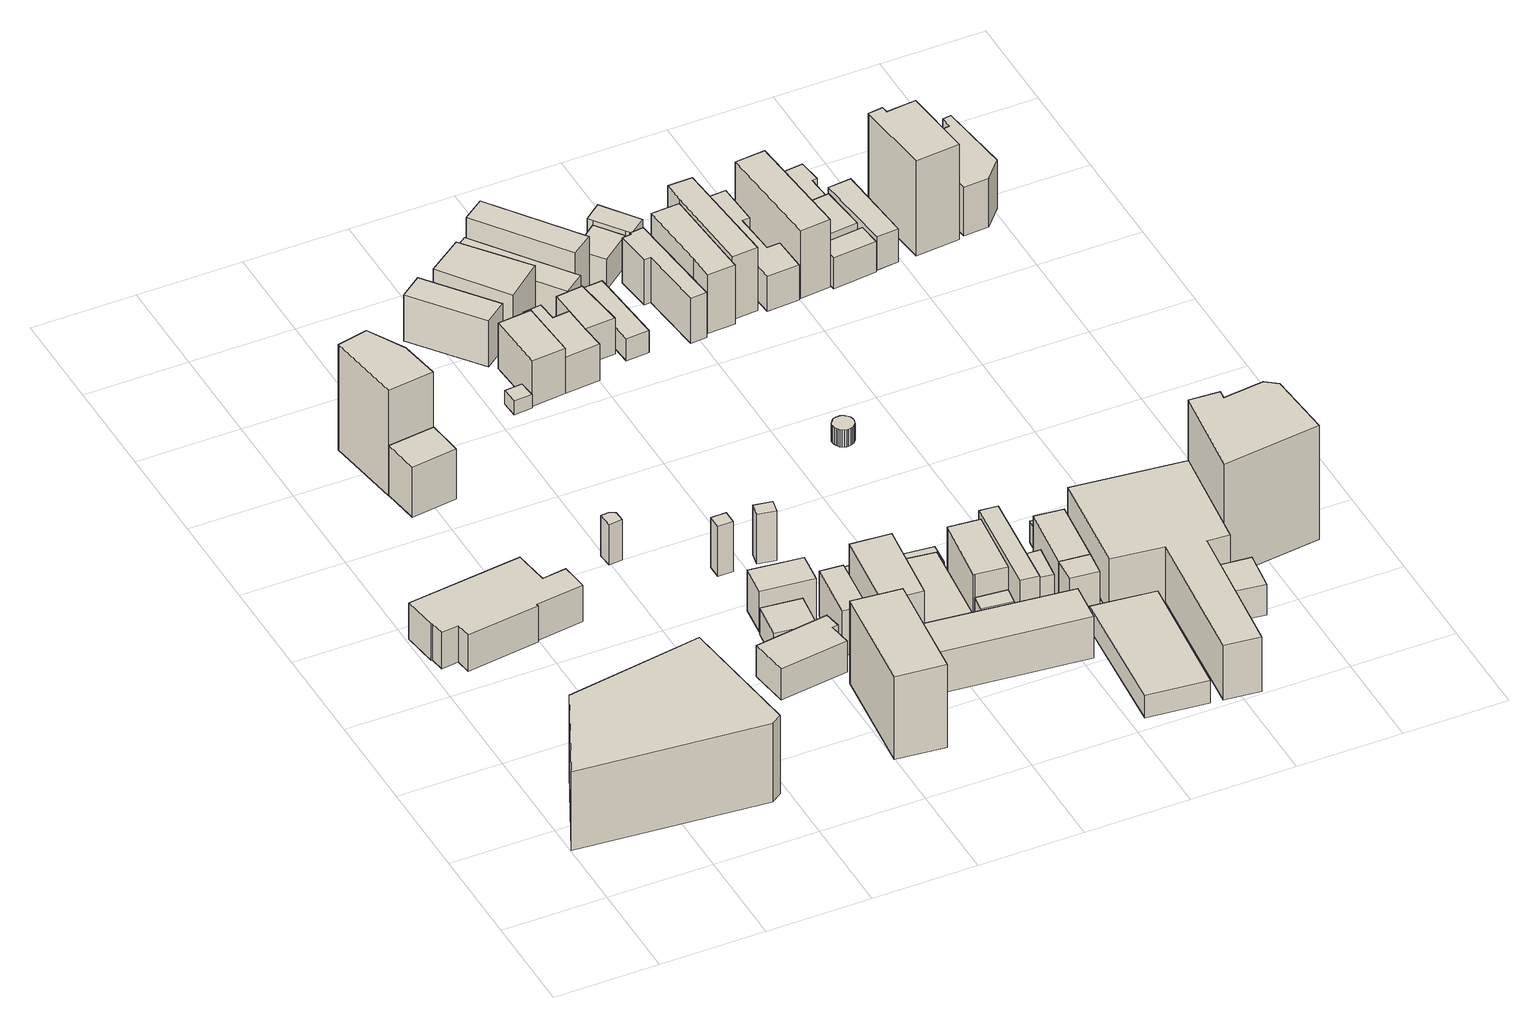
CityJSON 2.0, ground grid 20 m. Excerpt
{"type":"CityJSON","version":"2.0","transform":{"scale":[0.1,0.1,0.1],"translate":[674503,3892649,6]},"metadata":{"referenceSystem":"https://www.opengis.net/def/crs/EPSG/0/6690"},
"CityObjects":{
"building1":{"type":"Building","attributes":{"class":"3002","usage":"402","measuredHeight":21.1,"storeysAboveGround":3,"BuildingDetailAttribute.totalFloorArea":2194.51,"BuildingDetailAttribute.buildingFootprintArea":731.5,"BuildingDetailAttribute.buildingRoofEdgeArea":731.5,"BuildingDetailAttribute.urbanPlanType":"21","BuildingDetailAttribute.landUseType":"212","BuildingDetailAttribute.surveyYear":2021,"BuildingIDAttribute.prefecture":"23","BuildingIDAttribute.city":"23106"},"address":[{"country":"日本","locality":"愛知県名古屋市"}],"geometry":[{"type":"Solid","lod":"1","boundaries":[[[[0,1,2,3,4]],[[3,5,6,4]],[[2,7,5,3]],[[1,8,7,2]],[[0,9,8,1]],[[4,6,9,0]],[[5,7,8,9,6]]]]}]},
"building2":{"type":"Building","attributes":{"name":"名古屋市消防局中消防署老松出張所","class":"3002","usage":"421","measuredHeight":8.9,"storeysAboveGround":2,"BuildingDetailAttribute.totalFloorArea":594.05,"BuildingDetailAttribute.buildingFootprintArea":297.02,"BuildingDetailAttribute.buildingRoofEdgeArea":297.02,"BuildingDetailAttribute.urbanPlanType":"21","BuildingDetailAttribute.landUseType":"214","BuildingDetailAttribute.surveyYear":2021,"BuildingIDAttribute.prefecture":"23","BuildingIDAttribute.city":"23106"},"address":[{"country":"日本","locality":"愛知県名古屋市"}],"geometry":[{"type":"Solid","lod":"1","boundaries":[[[[10,11,12,13,14,15,16,17,18,19,20,21]],[[20,22,23,21]],[[19,24,22,20]],[[18,25,24,19]],[[17,26,25,18]],[[16,27,26,17]],[[15,28,27,16]],[[14,29,28,15]],[[13,30,29,14]],[[12,31,30,13]],[[11,32,31,12]],[[10,33,32,11]],[[21,23,33,10]],[[22,24,25,26,27,28,29,30,31,32,33,23]]]]}]},
"building3":{"type":"Building","attributes":{"class":"3002","usage":"413","measuredHeight":11.9,"storeysAboveGround":3,"BuildingDetailAttribute.totalFloorArea":190.28,"BuildingDetailAttribute.buildingFootprintArea":63.43,"BuildingDetailAttribute.buildingRoofEdgeArea":63.43,"BuildingDetailAttribute.urbanPlanType":"21","BuildingDetailAttribute.landUseType":"212","BuildingDetailAttribute.surveyYear":2021,"BuildingIDAttribute.prefecture":"23","BuildingIDAttribute.city":"23106"},"address":[{"country":"日本","locality":"愛知県名古屋市"}],"geometry":[{"type":"Solid","lod":"1","boundaries":[[[[34,35,36,37]],[[36,38,39,37]],[[35,40,38,36]],[[34,41,40,35]],[[37,39,41,34]],[[38,40,41,39]]]]}]},
"building4":{"type":"Building","attributes":{"class":"3002","usage":"412","measuredHeight":29,"storeysAboveGround":7,"BuildingDetailAttribute.totalFloorArea":880.64,"BuildingDetailAttribute.buildingFootprintArea":125.81,"BuildingDetailAttribute.buildingRoofEdgeArea":125.81,"BuildingDetailAttribute.urbanPlanType":"21","BuildingDetailAttribute.landUseType":"211","BuildingDetailAttribute.surveyYear":2021,"BuildingIDAttribute.prefecture":"23","BuildingIDAttribute.city":"23106"},"address":[{"country":"日本","locality":"愛知県名古屋市"}],"geometry":[{"type":"Solid","lod":"1","boundaries":[[[[42,43,44,45,46]],[[45,47,48,46]],[[44,49,47,45]],[[43,50,49,44]],[[42,51,50,43]],[[46,48,51,42]],[[47,49,50,51,48]]]]}]},
"building5":{"type":"Building","attributes":{"class":"3002","usage":"413","measuredHeight":12.9,"storeysAboveGround":3,"BuildingDetailAttribute.totalFloorArea":216.1,"BuildingDetailAttribute.buildingFootprintArea":72.03,"BuildingDetailAttribute.buildingRoofEdgeArea":72.03,"BuildingDetailAttribute.urbanPlanType":"21","BuildingDetailAttribute.landUseType":"212","BuildingDetailAttribute.surveyYear":2021,"BuildingIDAttribute.prefecture":"23","BuildingIDAttribute.city":"23106"},"address":[{"country":"日本","locality":"愛知県名古屋市"}],"geometry":[{"type":"Solid","lod":"1","boundaries":[[[[52,53,54,55,56,57,58]],[[57,59,60,58]],[[56,61,59,57]],[[55,62,61,56]],[[54,63,62,55]],[[53,64,63,54]],[[52,65,64,53]],[[58,60,65,52]],[[59,61,62,63,64,65,60]]]]}]},
"building6":{"type":"Building","attributes":{"class":"3001","usage":"461","measuredHeight":9.8,"storeysAboveGround":9999,"BuildingDetailAttribute.totalFloorArea":-9999,"BuildingDetailAttribute.buildingFootprintArea":-9999,"BuildingDetailAttribute.buildingRoofEdgeArea":7.17,"BuildingDetailAttribute.urbanPlanType":"21","BuildingDetailAttribute.landUseType":"217","BuildingDetailAttribute.surveyYear":2021,"BuildingIDAttribute.prefecture":"23","BuildingIDAttribute.city":"23106"},"geometry":[{"type":"Solid","lod":"1","boundaries":[[[[66,67,68,69,70]],[[69,71,72,70]],[[68,73,71,69]],[[67,74,73,68]],[[66,75,74,67]],[[70,72,75,66]],[[71,73,74,75,72]]]]}]},
"building7":{"type":"Building","attributes":{"class":"3002","usage":"411","measuredHeight":7.6,"storeysAboveGround":2,"BuildingDetailAttribute.totalFloorArea":211.21,"BuildingDetailAttribute.buildingFootprintArea":105.6,"BuildingDetailAttribute.buildingRoofEdgeArea":105.6,"BuildingDetailAttribute.urbanPlanType":"21","BuildingDetailAttribute.landUseType":"211","BuildingDetailAttribute.surveyYear":2021,"BuildingIDAttribute.prefecture":"23","BuildingIDAttribute.city":"23106"},"address":[{"country":"日本","locality":"愛知県名古屋市"}],"geometry":[{"type":"Solid","lod":"1","boundaries":[[[[76,77,78,79,80,81]],[[80,82,83,81]],[[79,84,82,80]],[[78,85,84,79]],[[77,86,85,78]],[[76,87,86,77]],[[81,83,87,76]],[[82,84,85,86,87,83]]]]}]},
"building8":{"type":"Building","attributes":{"class":"3001","usage":"413","measuredHeight":6.8,"storeysAboveGround":2,"BuildingDetailAttribute.totalFloorArea":113.08,"BuildingDetailAttribute.buildingFootprintArea":56.54,"BuildingDetailAttribute.buildingRoofEdgeArea":56.54,"BuildingDetailAttribute.urbanPlanType":"21","BuildingDetailAttribute.landUseType":"212","BuildingDetailAttribute.surveyYear":2021,"BuildingIDAttribute.prefecture":"23","BuildingIDAttribute.city":"23106"},"address":[{"country":"日本","locality":"愛知県名古屋市"}],"geometry":[{"type":"Solid","lod":"1","boundaries":[[[[88,89,90,91]],[[90,92,93,91]],[[89,94,92,90]],[[88,95,94,89]],[[91,93,95,88]],[[92,94,95,93]]]]}]},
"building9":{"type":"Building","attributes":{"class":"3002","usage":"401","measuredHeight":20,"storeysAboveGround":5,"BuildingDetailAttribute.totalFloorArea":1038.05,"BuildingDetailAttribute.buildingFootprintArea":207.61,"BuildingDetailAttribute.buildingRoofEdgeArea":207.61,"BuildingDetailAttribute.urbanPlanType":"21","BuildingDetailAttribute.landUseType":"212","BuildingDetailAttribute.surveyYear":2021,"BuildingIDAttribute.prefecture":"23","BuildingIDAttribute.city":"23106"},"address":[{"country":"日本","locality":"愛知県名古屋市"}],"geometry":[{"type":"Solid","lod":"1","boundaries":[[[[96,97,98,99]],[[98,100,101,99]],[[97,102,100,98]],[[96,103,102,97]],[[99,101,103,96]],[[100,102,103,101]]]]}]},
"building10":{"type":"Building","attributes":{"class":"3001","usage":"413","measuredHeight":9.9,"storeysAboveGround":3,"BuildingDetailAttribute.totalFloorArea":185.58,"BuildingDetailAttribute.buildingFootprintArea":61.86,"BuildingDetailAttribute.buildingRoofEdgeArea":61.86,"BuildingDetailAttribute.urbanPlanType":"21","BuildingDetailAttribute.landUseType":"212","BuildingDetailAttribute.surveyYear":2021,"BuildingIDAttribute.prefecture":"23","BuildingIDAttribute.city":"23106"},"address":[{"country":"日本","locality":"愛知県名古屋市"}],"geometry":[{"type":"Solid","lod":"1","boundaries":[[[[104,105,106,107]],[[106,108,109,107]],[[105,110,108,106]],[[104,111,110,105]],[[107,109,111,104]],[[108,110,111,109]]]]}]},
"building11":{"type":"Building","attributes":{"class":"3001","usage":"461","measuredHeight":10.9,"storeysAboveGround":9999,"BuildingDetailAttribute.totalFloorArea":-9999,"BuildingDetailAttribute.buildingFootprintArea":-9999,"BuildingDetailAttribute.buildingRoofEdgeArea":7.74,"BuildingDetailAttribute.urbanPlanType":"21","BuildingDetailAttribute.landUseType":"217","BuildingDetailAttribute.surveyYear":2021,"BuildingIDAttribute.prefecture":"23","BuildingIDAttribute.city":"23106"},"geometry":[{"type":"Solid","lod":"1","boundaries":[[[[112,113,114,115]],[[114,116,117,115]],[[113,118,116,114]],[[112,119,118,113]],[[115,117,119,112]],[[116,118,119,117]]]]}]},
"building12":{"type":"Building","attributes":{"class":"3001","usage":"411","measuredHeight":9.8,"storeysAboveGround":3,"BuildingDetailAttribute.totalFloorArea":151.44,"BuildingDetailAttribute.buildingFootprintArea":50.48,"BuildingDetailAttribute.buildingRoofEdgeArea":50.48,"BuildingDetailAttribute.urbanPlanType":"21","BuildingDetailAttribute.landUseType":"211","BuildingDetailAttribute.surveyYear":2021,"BuildingIDAttribute.prefecture":"23","BuildingIDAttribute.city":"23106"},"address":[{"country":"日本","locality":"愛知県名古屋市"}],"geometry":[{"type":"Solid","lod":"1","boundaries":[[[[120,121,122,123]],[[122,124,125,123]],[[121,126,124,122]],[[120,127,126,121]],[[123,125,127,120]],[[124,126,127,125]]]]}]},
"building13":{"type":"Building","attributes":{"class":"3001","usage":"461","measuredHeight":-9999,"storeysAboveGround":9999,"BuildingDetailAttribute.totalFloorArea":-9999,"BuildingDetailAttribute.buildingFootprintArea":-9999,"BuildingDetailAttribute.buildingRoofEdgeArea":11.52,"BuildingDetailAttribute.urbanPlanType":"21","BuildingDetailAttribute.landUseType":"223","BuildingDetailAttribute.surveyYear":2021,"BuildingIDAttribute.prefecture":"23","BuildingIDAttribute.city":"23106"},"geometry":[{"type":"Solid","lod":"1","boundaries":[[[[128,129,130,131]],[[130,132,133,131]],[[129,134,132,130]],[[128,135,134,129]],[[131,133,135,128]],[[132,134,135,133]]]]}]},
"building14":{"type":"Building","attributes":{"class":"3001","usage":"461","measuredHeight":10.8,"storeysAboveGround":9999,"BuildingDetailAttribute.totalFloorArea":-9999,"BuildingDetailAttribute.buildingFootprintArea":-9999,"BuildingDetailAttribute.buildingRoofEdgeArea":9.22,"BuildingDetailAttribute.urbanPlanType":"21","BuildingDetailAttribute.landUseType":"217","BuildingDetailAttribute.surveyYear":2021,"BuildingIDAttribute.prefecture":"23","BuildingIDAttribute.city":"23106"},"geometry":[{"type":"Solid","lod":"1","boundaries":[[[[136,137,138,139]],[[138,140,141,139]],[[137,142,140,138]],[[136,143,142,137]],[[139,141,143,136]],[[140,142,143,141]]]]}]},
"building15":{"type":"Building","attributes":{"class":"3002","usage":"413","measuredHeight":11,"storeysAboveGround":3,"BuildingDetailAttribute.totalFloorArea":248.3,"BuildingDetailAttribute.buildingFootprintArea":82.77,"BuildingDetailAttribute.buildingRoofEdgeArea":82.77,"BuildingDetailAttribute.urbanPlanType":"21","BuildingDetailAttribute.landUseType":"212","BuildingDetailAttribute.surveyYear":2021,"BuildingIDAttribute.prefecture":"23","BuildingIDAttribute.city":"23106"},"address":[{"country":"日本","locality":"愛知県名古屋市"}],"geometry":[{"type":"Solid","lod":"1","boundaries":[[[[144,145,146,147]],[[146,148,149,147]],[[145,150,148,146]],[[144,151,150,145]],[[147,149,151,144]],[[148,150,151,149]]]]}]},
"building16":{"type":"Building","attributes":{"class":"3002","usage":"401","measuredHeight":13.8,"storeysAboveGround":4,"BuildingDetailAttribute.totalFloorArea":502.1,"BuildingDetailAttribute.buildingFootprintArea":125.53,"BuildingDetailAttribute.buildingRoofEdgeArea":125.53,"BuildingDetailAttribute.urbanPlanType":"21","BuildingDetailAttribute.landUseType":"212","BuildingDetailAttribute.surveyYear":2021,"BuildingIDAttribute.prefecture":"23","BuildingIDAttribute.city":"23106"},"address":[{"country":"日本","locality":"愛知県名古屋市"}],"geometry":[{"type":"Solid","lod":"1","boundaries":[[[[152,153,154,155]],[[154,156,157,155]],[[153,158,156,154]],[[152,159,158,153]],[[155,157,159,152]],[[156,158,159,157]]]]}]},
"building17":{"type":"Building","attributes":{"class":"9999","usage":"411","measuredHeight":9.9,"storeysAboveGround":2,"BuildingDetailAttribute.totalFloorArea":153.46,"BuildingDetailAttribute.buildingFootprintArea":76.73,"BuildingDetailAttribute.buildingRoofEdgeArea":76.73,"BuildingDetailAttribute.urbanPlanType":"21","BuildingDetailAttribute.landUseType":"211","BuildingDetailAttribute.surveyYear":2021,"BuildingIDAttribute.prefecture":"23","BuildingIDAttribute.city":"23106"},"address":[{"country":"日本","locality":"愛知県名古屋市中区新栄一丁目４０２８の一部"}],"geometry":[{"type":"Solid","lod":"1","boundaries":[[[[160,161,162,163]],[[162,164,165,163]],[[161,166,164,162]],[[160,167,166,161]],[[163,165,167,160]],[[164,166,167,165]]]]}]},
"building18":{"type":"Building","attributes":{"class":"3003","usage":"401","measuredHeight":13.9,"storeysAboveGround":1,"BuildingDetailAttribute.totalFloorArea":42.49,"BuildingDetailAttribute.buildingFootprintArea":42.49,"BuildingDetailAttribute.buildingRoofEdgeArea":42.49,"BuildingDetailAttribute.urbanPlanType":"21","BuildingDetailAttribute.landUseType":"212","BuildingDetailAttribute.surveyYear":2021,"BuildingIDAttribute.prefecture":"23","BuildingIDAttribute.city":"23106"},"address":[{"country":"日本","locality":"愛知県名古屋市"}],"geometry":[{"type":"Solid","lod":"1","boundaries":[[[[168,169,170,171]],[[170,172,173,171]],[[169,174,172,170]],[[168,175,174,169]],[[171,173,175,168]],[[172,174,175,173]]]]}]},
"building19":{"type":"Building","attributes":{"class":"3002","usage":"401","measuredHeight":11.9,"storeysAboveGround":3,"BuildingDetailAttribute.totalFloorArea":385.9,"BuildingDetailAttribute.buildingFootprintArea":128.63,"BuildingDetailAttribute.buildingRoofEdgeArea":128.63,"BuildingDetailAttribute.urbanPlanType":"21","BuildingDetailAttribute.landUseType":"212","BuildingDetailAttribute.surveyYear":2021,"BuildingIDAttribute.prefecture":"23","BuildingIDAttribute.city":"23106"},"address":[{"country":"日本","locality":"愛知県名古屋市"}],"geometry":[{"type":"Solid","lod":"1","boundaries":[[[[176,177,178,179,180,181]],[[180,182,183,181]],[[179,184,182,180]],[[178,185,184,179]],[[177,186,185,178]],[[176,187,186,177]],[[181,183,187,176]],[[182,184,185,186,187,183]]]]}]},
"building20":{"type":"Building","attributes":{"class":"3001","usage":"401","measuredHeight":9.2,"storeysAboveGround":4,"BuildingDetailAttribute.totalFloorArea":585.37,"BuildingDetailAttribute.buildingFootprintArea":146.34,"BuildingDetailAttribute.buildingRoofEdgeArea":146.34,"BuildingDetailAttribute.urbanPlanType":"21","BuildingDetailAttribute.landUseType":"212","BuildingDetailAttribute.surveyYear":2021,"BuildingIDAttribute.prefecture":"23","BuildingIDAttribute.city":"23106"},"address":[{"country":"日本","locality":"愛知県名古屋市"}],"geometry":[{"type":"Solid","lod":"1","boundaries":[[[[188,189,190,154,153]],[[154,191,192,153]],[[190,193,191,154]],[[189,194,193,190]],[[188,195,194,189]],[[153,192,195,188]],[[191,193,194,195,192]]]]}]},
"building21":{"type":"Building","attributes":{"class":"3001","usage":"411","measuredHeight":8.9,"storeysAboveGround":2,"BuildingDetailAttribute.totalFloorArea":164.97,"BuildingDetailAttribute.buildingFootprintArea":82.48,"BuildingDetailAttribute.buildingRoofEdgeArea":82.48,"BuildingDetailAttribute.urbanPlanType":"21","BuildingDetailAttribute.landUseType":"211","BuildingDetailAttribute.surveyYear":2021,"BuildingIDAttribute.prefecture":"23","BuildingIDAttribute.city":"23106"},"address":[{"country":"日本","locality":"愛知県名古屋市"}],"geometry":[{"type":"Solid","lod":"1","boundaries":[[[[162,196,197,198,199,200,201,163]],[[201,202,203,163]],[[200,204,202,201]],[[199,205,204,200]],[[198,206,205,199]],[[197,207,206,198]],[[196,208,207,197]],[[162,209,208,196]],[[163,203,209,162]],[[202,204,205,206,207,208,209,203]]]]}]},
"building22":{"type":"Building","attributes":{"class":"3001","usage":"402","measuredHeight":10,"storeysAboveGround":2,"BuildingDetailAttribute.totalFloorArea":489.02,"BuildingDetailAttribute.buildingFootprintArea":244.51,"BuildingDetailAttribute.buildingRoofEdgeArea":244.51,"BuildingDetailAttribute.urbanPlanType":"21","BuildingDetailAttribute.landUseType":"213","BuildingDetailAttribute.surveyYear":2021,"BuildingIDAttribute.prefecture":"23","BuildingIDAttribute.city":"23106"},"address":[{"country":"日本","locality":"愛知県名古屋市"}],"geometry":[{"type":"Solid","lod":"1","boundaries":[[[[210,211,212,213]],[[212,214,215,213]],[[211,216,214,212]],[[210,217,216,211]],[[213,215,217,210]],[[214,216,217,215]]]]}]},
"building23":{"type":"Building","attributes":{"class":"3003","usage":"401","measuredHeight":6.8,"storeysAboveGround":1,"BuildingDetailAttribute.totalFloorArea":42.35,"BuildingDetailAttribute.buildingFootprintArea":42.35,"BuildingDetailAttribute.buildingRoofEdgeArea":42.35,"BuildingDetailAttribute.urbanPlanType":"21","BuildingDetailAttribute.landUseType":"212","BuildingDetailAttribute.surveyYear":2021,"BuildingIDAttribute.prefecture":"23","BuildingIDAttribute.city":"23106"},"address":[{"country":"日本","locality":"愛知県名古屋市"}],"geometry":[{"type":"Solid","lod":"1","boundaries":[[[[218,219,220,221]],[[220,222,223,221]],[[219,224,222,220]],[[218,225,224,219]],[[221,223,225,218]],[[222,224,225,223]]]]}]},
"building24":{"type":"Building","attributes":{"class":"3001","usage":"411","measuredHeight":11.7,"storeysAboveGround":1,"BuildingDetailAttribute.totalFloorArea":19.82,"BuildingDetailAttribute.buildingFootprintArea":19.82,"BuildingDetailAttribute.buildingRoofEdgeArea":19.82,"BuildingDetailAttribute.urbanPlanType":"21","BuildingDetailAttribute.landUseType":"211","BuildingDetailAttribute.surveyYear":2021,"BuildingIDAttribute.prefecture":"23","BuildingIDAttribute.city":"23106"},"address":[{"country":"日本","locality":"愛知県名古屋市"}],"geometry":[{"type":"Solid","lod":"1","boundaries":[[[[226,227,228,229]],[[228,230,231,229]],[[227,232,230,228]],[[226,233,232,227]],[[229,231,233,226]],[[230,232,233,231]]]]}]},
"building25":{"type":"Building","attributes":{"class":"3001","usage":"413","measuredHeight":8.8,"storeysAboveGround":2,"BuildingDetailAttribute.totalFloorArea":111.63,"BuildingDetailAttribute.buildingFootprintArea":55.82,"BuildingDetailAttribute.buildingRoofEdgeArea":55.82,"BuildingDetailAttribute.urbanPlanType":"21","BuildingDetailAttribute.landUseType":"212","BuildingDetailAttribute.surveyYear":2021,"BuildingIDAttribute.prefecture":"23","BuildingIDAttribute.city":"23106"},"address":[{"country":"日本","locality":"愛知県名古屋市"}],"geometry":[{"type":"Solid","lod":"1","boundaries":[[[[234,235,236,237,238]],[[237,204,205,238]],[[236,239,204,237]],[[235,240,239,236]],[[234,241,240,235]],[[238,205,241,234]],[[204,239,240,241,205]]]]}]},
"building26":{"type":"Building","attributes":{"class":"3002","usage":"413","measuredHeight":6.9,"storeysAboveGround":2,"BuildingDetailAttribute.totalFloorArea":218.84,"BuildingDetailAttribute.buildingFootprintArea":109.42,"BuildingDetailAttribute.buildingRoofEdgeArea":109.42,"BuildingDetailAttribute.urbanPlanType":"21","BuildingDetailAttribute.landUseType":"212","BuildingDetailAttribute.surveyYear":2021,"BuildingIDAttribute.prefecture":"23","BuildingIDAttribute.city":"23106"},"address":[{"country":"日本","locality":"愛知県名古屋市"}],"geometry":[{"type":"Solid","lod":"1","boundaries":[[[[242,243,244,245]],[[244,246,247,245]],[[243,248,246,244]],[[242,249,248,243]],[[245,247,249,242]],[[246,248,249,247]]]]}]},
"building27":{"type":"Building","attributes":{"class":"3002","usage":"441","measuredHeight":12.8,"storeysAboveGround":3,"BuildingDetailAttribute.totalFloorArea":251.65,"BuildingDetailAttribute.buildingFootprintArea":83.88,"BuildingDetailAttribute.buildingRoofEdgeArea":83.88,"BuildingDetailAttribute.urbanPlanType":"21","BuildingDetailAttribute.landUseType":"213","BuildingDetailAttribute.surveyYear":2021,"BuildingIDAttribute.prefecture":"23","BuildingIDAttribute.city":"23106"},"address":[{"country":"日本","locality":"愛知県名古屋市"}],"geometry":[{"type":"Solid","lod":"1","boundaries":[[[[250,251,252,253,254]],[[253,255,256,254]],[[252,257,255,253]],[[251,258,257,252]],[[250,259,258,251]],[[254,256,259,250]],[[255,257,258,259,256]]]]}]},
"building28":{"type":"Building","attributes":{"class":"3002","usage":"411","measuredHeight":12.9,"storeysAboveGround":3,"BuildingDetailAttribute.totalFloorArea":317.4,"BuildingDetailAttribute.buildingFootprintArea":105.8,"BuildingDetailAttribute.buildingRoofEdgeArea":105.8,"BuildingDetailAttribute.urbanPlanType":"21","BuildingDetailAttribute.landUseType":"211","BuildingDetailAttribute.surveyYear":2021,"BuildingIDAttribute.prefecture":"23","BuildingIDAttribute.city":"23106"},"address":[{"country":"日本","locality":"愛知県名古屋市"}],"geometry":[{"type":"Solid","lod":"1","boundaries":[[[[260,261,262,263]],[[262,264,265,263]],[[261,266,264,262]],[[260,267,266,261]],[[263,265,267,260]],[[264,266,267,265]]]]}]},
"building29":{"type":"Building","attributes":{"class":"3001","usage":"411","measuredHeight":8.8,"storeysAboveGround":2,"BuildingDetailAttribute.totalFloorArea":134.87,"BuildingDetailAttribute.buildingFootprintArea":67.44,"BuildingDetailAttribute.buildingRoofEdgeArea":67.44,"BuildingDetailAttribute.urbanPlanType":"21","BuildingDetailAttribute.landUseType":"211","BuildingDetailAttribute.surveyYear":2021,"BuildingIDAttribute.prefecture":"23","BuildingIDAttribute.city":"23106"},"address":[{"country":"日本","locality":"愛知県名古屋市"}],"geometry":[{"type":"Solid","lod":"1","boundaries":[[[[268,269,270,271]],[[270,272,273,271]],[[269,274,272,270]],[[268,275,274,269]],[[271,273,275,268]],[[272,274,275,273]]]]}]},
"building30":{"type":"Building","attributes":{"class":"3001","usage":"411","measuredHeight":12.8,"storeysAboveGround":3,"BuildingDetailAttribute.totalFloorArea":214.4,"BuildingDetailAttribute.buildingFootprintArea":71.47,"BuildingDetailAttribute.buildingRoofEdgeArea":71.47,"BuildingDetailAttribute.urbanPlanType":"21","BuildingDetailAttribute.landUseType":"211","BuildingDetailAttribute.surveyYear":2021,"BuildingIDAttribute.prefecture":"23","BuildingIDAttribute.city":"23106"},"address":[{"country":"日本","locality":"愛知県名古屋市"}],"geometry":[{"type":"Solid","lod":"1","boundaries":[[[[276,277,278,279]],[[278,280,281,279]],[[277,282,280,278]],[[276,283,282,277]],[[279,281,283,276]],[[280,282,283,281]]]]}]},
"building31":{"type":"Building","attributes":{"class":"3001","usage":"411","measuredHeight":7.8,"storeysAboveGround":2,"BuildingDetailAttribute.totalFloorArea":43.53,"BuildingDetailAttribute.buildingFootprintArea":21.77,"BuildingDetailAttribute.buildingRoofEdgeArea":21.77,"BuildingDetailAttribute.urbanPlanType":"21","BuildingDetailAttribute.landUseType":"211","BuildingDetailAttribute.surveyYear":2021,"BuildingIDAttribute.prefecture":"23","BuildingIDAttribute.city":"23106"},"address":[{"country":"日本","locality":"愛知県名古屋市"}],"geometry":[{"type":"Solid","lod":"1","boundaries":[[[[284,285,286,287]],[[286,288,289,287]],[[285,290,288,286]],[[284,291,290,285]],[[287,289,291,284]],[[288,290,291,289]]]]}]},
"building32":{"type":"Building","attributes":{"class":"3003","usage":"431","measuredHeight":6.4,"storeysAboveGround":1,"BuildingDetailAttribute.totalFloorArea":309.74,"BuildingDetailAttribute.buildingFootprintArea":309.74,"BuildingDetailAttribute.buildingRoofEdgeArea":309.74,"BuildingDetailAttribute.urbanPlanType":"21","BuildingDetailAttribute.landUseType":"223","BuildingDetailAttribute.surveyYear":2021,"BuildingIDAttribute.prefecture":"23","BuildingIDAttribute.city":"23106"},"address":[{"country":"日本","locality":"愛知県名古屋市"}],"geometry":[{"type":"Solid","lod":"1","boundaries":[[[[292,293,294,295]],[[294,296,297,295]],[[293,298,296,294]],[[292,299,298,293]],[[295,297,299,292]],[[296,298,299,297]]]]}]},
"building33":{"type":"Building","attributes":{"class":"3001","usage":"411","measuredHeight":9.7,"storeysAboveGround":1,"BuildingDetailAttribute.totalFloorArea":27.12,"BuildingDetailAttribute.buildingFootprintArea":27.12,"BuildingDetailAttribute.buildingRoofEdgeArea":98.9,"BuildingDetailAttribute.urbanPlanType":"21","BuildingDetailAttribute.landUseType":"211","BuildingDetailAttribute.surveyYear":2021,"BuildingIDAttribute.prefecture":"23","BuildingIDAttribute.city":"23106"},"address":[{"country":"日本","locality":"愛知県名古屋市"}],"geometry":[{"type":"Solid","lod":"1","boundaries":[[[[300,301,302,303]],[[302,304,305,303]],[[301,306,304,302]],[[300,307,306,301]],[[303,305,307,300]],[[304,306,307,305]]]]}]},
"building34":{"type":"Building","attributes":{"class":"3003","usage":"461","measuredHeight":3.7,"storeysAboveGround":9999,"BuildingDetailAttribute.totalFloorArea":-9999,"BuildingDetailAttribute.buildingFootprintArea":-9999,"BuildingDetailAttribute.buildingRoofEdgeArea":12.2,"BuildingDetailAttribute.urbanPlanType":"21","BuildingDetailAttribute.landUseType":"217","BuildingDetailAttribute.surveyYear":2021,"BuildingIDAttribute.prefecture":"23","BuildingIDAttribute.city":"23106"},"geometry":[{"type":"Solid","lod":"1","boundaries":[[[[308,309,310,311,312,313,314,315,316,317,318,319,320,321,322,323,324,325,326,327,328,329,330,331,332,333,334,335,336,337,338,339]],[[338,340,341,339]],[[337,342,340,338]],[[336,343,342,337]],[[335,344,343,336]],[[334,345,344,335]],[[333,346,345,334]],[[332,347,346,333]],[[331,348,347,332]],[[330,349,348,331]],[[329,350,349,330]],[[328,351,350,329]],[[327,352,351,328]],[[326,353,352,327]],[[325,354,353,326]],[[324,355,354,325]],[[323,356,355,324]],[[322,357,356,323]],[[321,358,357,322]],[[320,359,358,321]],[[319,360,359,320]],[[318,361,360,319]],[[317,362,361,318]],[[316,363,362,317]],[[315,364,363,316]],[[314,365,364,315]],[[313,366,365,314]],[[312,367,366,313]],[[311,368,367,312]],[[310,369,368,311]],[[309,370,369,310]],[[308,371,370,309]],[[339,341,371,308]],[[340,342,343,344,345,346,347,348,349,350,351,352,353,354,355,356,357,358,359,360,361,362,363,364,365,366,367,368,369,370,371,341]]]]}]},
"building35":{"type":"Building","attributes":{"class":"3001","usage":"412","measuredHeight":8.6,"storeysAboveGround":2,"BuildingDetailAttribute.totalFloorArea":89.56,"BuildingDetailAttribute.buildingFootprintArea":44.78,"BuildingDetailAttribute.buildingRoofEdgeArea":44.78,"BuildingDetailAttribute.urbanPlanType":"21","BuildingDetailAttribute.landUseType":"211","BuildingDetailAttribute.surveyYear":2021,"BuildingIDAttribute.prefecture":"23","BuildingIDAttribute.city":"23106"},"address":[{"country":"日本","locality":"愛知県名古屋市"}],"geometry":[{"type":"Solid","lod":"1","boundaries":[[[[372,373,374,375]],[[374,376,377,375]],[[373,378,376,374]],[[372,379,378,373]],[[375,377,379,372]],[[376,378,379,377]]]]}]},
"building36":{"type":"Building","attributes":{"class":"9999","usage":"411","measuredHeight":9.7,"storeysAboveGround":3,"BuildingDetailAttribute.totalFloorArea":215.33,"BuildingDetailAttribute.buildingFootprintArea":71.78,"BuildingDetailAttribute.buildingRoofEdgeArea":98.9,"BuildingDetailAttribute.urbanPlanType":"21","BuildingDetailAttribute.landUseType":"211","BuildingDetailAttribute.surveyYear":2021,"BuildingIDAttribute.prefecture":"23","BuildingIDAttribute.city":"23106"},"address":[{"country":"日本","locality":"愛知県名古屋市"}],"geometry":[{"type":"Solid","lod":"1","boundaries":[[[[302,380,381,382,303]],[[382,383,305,303]],[[381,384,383,382]],[[380,385,384,381]],[[302,304,385,380]],[[303,305,304,302]],[[383,384,385,304,305]]]]}]},
"building37":{"type":"Building","attributes":{"class":"3001","usage":"412","measuredHeight":10.8,"storeysAboveGround":3,"BuildingDetailAttribute.totalFloorArea":218.07,"BuildingDetailAttribute.buildingFootprintArea":72.69,"BuildingDetailAttribute.buildingRoofEdgeArea":72.69,"BuildingDetailAttribute.urbanPlanType":"21","BuildingDetailAttribute.landUseType":"211","BuildingDetailAttribute.surveyYear":2021,"BuildingIDAttribute.prefecture":"23","BuildingIDAttribute.city":"23106"},"address":[{"country":"日本","locality":"愛知県名古屋市中区新栄一丁目４０２５"}],"geometry":[{"type":"Solid","lod":"1","boundaries":[[[[386,387,388,389,390,391,392,393]],[[392,394,395,393]],[[391,396,394,392]],[[390,397,396,391]],[[389,398,397,390]],[[388,399,398,389]],[[387,400,399,388]],[[386,401,400,387]],[[393,395,401,386]],[[394,396,397,398,399,400,401,395]]]]}]},
"building38":{"type":"Building","attributes":{"class":"3002","usage":"411","measuredHeight":11.7,"storeysAboveGround":1,"BuildingDetailAttribute.totalFloorArea":20.9,"BuildingDetailAttribute.buildingFootprintArea":20.9,"BuildingDetailAttribute.buildingRoofEdgeArea":20.9,"BuildingDetailAttribute.urbanPlanType":"21","BuildingDetailAttribute.landUseType":"211","BuildingDetailAttribute.surveyYear":2021,"BuildingIDAttribute.prefecture":"23","BuildingIDAttribute.city":"23106"},"address":[{"country":"日本","locality":"愛知県名古屋市"}],"geometry":[{"type":"Solid","lod":"1","boundaries":[[[[382,381,402,403]],[[402,404,405,403]],[[381,406,404,402]],[[382,407,406,381]],[[403,405,407,382]],[[404,406,407,405]]]]}]},
"building39":{"type":"Building","attributes":{"class":"3001","usage":"411","measuredHeight":7.5,"storeysAboveGround":2,"BuildingDetailAttribute.totalFloorArea":70.4,"BuildingDetailAttribute.buildingFootprintArea":35.2,"BuildingDetailAttribute.buildingRoofEdgeArea":35.2,"BuildingDetailAttribute.urbanPlanType":"21","BuildingDetailAttribute.landUseType":"223","BuildingDetailAttribute.surveyYear":2021,"BuildingIDAttribute.prefecture":"23","BuildingIDAttribute.city":"23106"},"address":[{"country":"日本","locality":"愛知県名古屋市"}],"geometry":[{"type":"Solid","lod":"1","boundaries":[[[[408,409,410,411,412,413]],[[412,414,415,413]],[[411,416,414,412]],[[410,417,416,411]],[[409,418,417,410]],[[408,419,418,409]],[[413,415,419,408]],[[414,416,417,418,419,415]]]]}]},
"building40":{"type":"Building","attributes":{"class":"3002","usage":"412","measuredHeight":15.8,"storeysAboveGround":5,"BuildingDetailAttribute.totalFloorArea":510.07,"BuildingDetailAttribute.buildingFootprintArea":102.01,"BuildingDetailAttribute.buildingRoofEdgeArea":102.01,"BuildingDetailAttribute.urbanPlanType":"21","BuildingDetailAttribute.landUseType":"211","BuildingDetailAttribute.surveyYear":2021,"BuildingIDAttribute.prefecture":"23","BuildingIDAttribute.city":"23106"},"address":[{"country":"日本","locality":"愛知県名古屋市"}],"geometry":[{"type":"Solid","lod":"1","boundaries":[[[[420,421,422,423,424,425]],[[424,426,427,425]],[[423,428,426,424]],[[422,429,428,423]],[[421,430,429,422]],[[420,431,430,421]],[[425,427,431,420]],[[426,428,429,430,431,427]]]]}]},
"building41":{"type":"Building","attributes":{"class":"3002","usage":"402","measuredHeight":15.7,"storeysAboveGround":3,"BuildingDetailAttribute.totalFloorArea":1933.39,"BuildingDetailAttribute.buildingFootprintArea":644.46,"BuildingDetailAttribute.buildingRoofEdgeArea":644.46,"BuildingDetailAttribute.urbanPlanType":"21","BuildingDetailAttribute.landUseType":"212","BuildingDetailAttribute.surveyYear":2021,"BuildingIDAttribute.prefecture":"23","BuildingIDAttribute.city":"23106"},"address":[{"country":"日本","locality":"愛知県名古屋市"}],"geometry":[{"type":"Solid","lod":"1","boundaries":[[[[432,433,434,435,436,437,438,439]],[[438,440,441,439]],[[437,442,440,438]],[[436,443,442,437]],[[435,444,443,436]],[[434,445,444,435]],[[433,446,445,434]],[[432,447,446,433]],[[439,441,447,432]],[[440,442,443,444,445,446,447,441]]]]}]},
"building42":{"type":"Building","attributes":{"class":"3002","usage":"401","measuredHeight":17.7,"storeysAboveGround":4,"BuildingDetailAttribute.totalFloorArea":426.77,"BuildingDetailAttribute.buildingFootprintArea":106.69,"BuildingDetailAttribute.buildingRoofEdgeArea":106.69,"BuildingDetailAttribute.urbanPlanType":"21","BuildingDetailAttribute.landUseType":"212","BuildingDetailAttribute.surveyYear":2021,"BuildingIDAttribute.prefecture":"23","BuildingIDAttribute.city":"23106"},"address":[{"country":"日本","locality":"愛知県名古屋市"}],"geometry":[{"type":"Solid","lod":"1","boundaries":[[[[448,449,450,451,452]],[[451,453,454,452]],[[450,455,453,451]],[[449,456,455,450]],[[448,457,456,449]],[[452,454,457,448]],[[453,455,456,457,454]]]]}]},
"building43":{"type":"Building","attributes":{"class":"3001","usage":"401","measuredHeight":7.6,"storeysAboveGround":2,"BuildingDetailAttribute.totalFloorArea":96.48,"BuildingDetailAttribute.buildingFootprintArea":48.24,"BuildingDetailAttribute.buildingRoofEdgeArea":48.24,"BuildingDetailAttribute.urbanPlanType":"21","BuildingDetailAttribute.landUseType":"212","BuildingDetailAttribute.surveyYear":2021,"BuildingIDAttribute.prefecture":"23","BuildingIDAttribute.city":"23106"},"address":[{"country":"日本","locality":"愛知県名古屋市"}],"geometry":[{"type":"Solid","lod":"1","boundaries":[[[[458,459,460,461]],[[460,462,463,461]],[[459,464,462,460]],[[458,465,464,459]],[[461,463,465,458]],[[462,464,465,463]]]]}]},
"building44":{"type":"Building","attributes":{"class":"3001","usage":"411","measuredHeight":8.6,"storeysAboveGround":2,"BuildingDetailAttribute.totalFloorArea":240.71,"BuildingDetailAttribute.buildingFootprintArea":120.35,"BuildingDetailAttribute.buildingRoofEdgeArea":120.35,"BuildingDetailAttribute.urbanPlanType":"21","BuildingDetailAttribute.landUseType":"211","BuildingDetailAttribute.surveyYear":2021,"BuildingIDAttribute.prefecture":"23","BuildingIDAttribute.city":"23106"},"address":[{"country":"日本","locality":"愛知県名古屋市"}],"geometry":[{"type":"Solid","lod":"1","boundaries":[[[[466,467,468,469,470,471,472,473]],[[472,474,475,473]],[[471,476,474,472]],[[470,477,476,471]],[[469,478,477,470]],[[468,479,478,469]],[[467,480,479,468]],[[466,481,480,467]],[[473,475,481,466]],[[474,476,477,478,479,480,481,475]]]]}]},
"building45":{"type":"Building","attributes":{"class":"3002","usage":"422","measuredHeight":16.7,"storeysAboveGround":4,"BuildingDetailAttribute.totalFloorArea":504.58,"BuildingDetailAttribute.buildingFootprintArea":126.15,"BuildingDetailAttribute.buildingRoofEdgeArea":126.15,"BuildingDetailAttribute.urbanPlanType":"21","BuildingDetailAttribute.landUseType":"214","BuildingDetailAttribute.surveyYear":2021,"BuildingIDAttribute.prefecture":"23","BuildingIDAttribute.city":"23106"},"address":[{"country":"日本","locality":"愛知県名古屋市"}],"geometry":[{"type":"Solid","lod":"1","boundaries":[[[[482,483,484,485]],[[484,486,487,485]],[[483,488,486,484]],[[482,489,488,483]],[[485,487,489,482]],[[486,488,489,487]]]]}]},
"building46":{"type":"Building","attributes":{"class":"3001","usage":"411","measuredHeight":7.3,"storeysAboveGround":2,"BuildingDetailAttribute.totalFloorArea":75.1,"BuildingDetailAttribute.buildingFootprintArea":37.55,"BuildingDetailAttribute.buildingRoofEdgeArea":37.55,"BuildingDetailAttribute.urbanPlanType":"21","BuildingDetailAttribute.landUseType":"211","BuildingDetailAttribute.surveyYear":2021,"BuildingIDAttribute.prefecture":"23","BuildingIDAttribute.city":"23106"},"address":[{"country":"日本","locality":"愛知県名古屋市"}],"geometry":[{"type":"Solid","lod":"1","boundaries":[[[[490,491,492,493]],[[492,494,495,493]],[[491,496,494,492]],[[490,497,496,491]],[[493,495,497,490]],[[494,496,497,495]]]]}]},
"building47":{"type":"Building","attributes":{"class":"3001","usage":"411","measuredHeight":8.7,"storeysAboveGround":2,"BuildingDetailAttribute.totalFloorArea":138.76,"BuildingDetailAttribute.buildingFootprintArea":69.38,"BuildingDetailAttribute.buildingRoofEdgeArea":69.38,"BuildingDetailAttribute.urbanPlanType":"21","BuildingDetailAttribute.landUseType":"211","BuildingDetailAttribute.surveyYear":2021,"BuildingIDAttribute.prefecture":"23","BuildingIDAttribute.city":"23106"},"address":[{"country":"日本","locality":"愛知県名古屋市"}],"geometry":[{"type":"Solid","lod":"1","boundaries":[[[[498,499,500,501]],[[500,502,503,501]],[[499,504,502,500]],[[498,505,504,499]],[[501,503,505,498]],[[502,504,505,503]]]]}]},
"building48":{"type":"Building","attributes":{"class":"3002","usage":"412","measuredHeight":30.8,"storeysAboveGround":8,"BuildingDetailAttribute.totalFloorArea":2203.29,"BuildingDetailAttribute.buildingFootprintArea":275.41,"BuildingDetailAttribute.buildingRoofEdgeArea":275.41,"BuildingDetailAttribute.urbanPlanType":"21","BuildingDetailAttribute.landUseType":"211","BuildingDetailAttribute.surveyYear":2021,"BuildingIDAttribute.prefecture":"23","BuildingIDAttribute.city":"23106"},"address":[{"country":"日本","locality":"愛知県名古屋市"}],"geometry":[{"type":"Solid","lod":"1","boundaries":[[[[506,507,508,509,510,511,512]],[[511,513,514,512]],[[510,515,513,511]],[[509,516,515,510]],[[508,517,516,509]],[[507,518,517,508]],[[506,519,518,507]],[[512,514,519,506]],[[513,515,516,517,518,519,514]]]]}]},
"building49":{"type":"Building","attributes":{"class":"3001","usage":"411","measuredHeight":7.2,"storeysAboveGround":2,"BuildingDetailAttribute.totalFloorArea":147.86,"BuildingDetailAttribute.buildingFootprintArea":73.93,"BuildingDetailAttribute.buildingRoofEdgeArea":73.93,"BuildingDetailAttribute.urbanPlanType":"21","BuildingDetailAttribute.landUseType":"211","BuildingDetailAttribute.surveyYear":2021,"BuildingIDAttribute.prefecture":"23","BuildingIDAttribute.city":"23106"},"address":[{"country":"日本","locality":"愛知県名古屋市"}],"geometry":[{"type":"Solid","lod":"1","boundaries":[[[[520,521,522,523,524,525]],[[524,526,527,525]],[[523,528,526,524]],[[522,529,528,523]],[[521,530,529,522]],[[520,531,530,521]],[[525,527,531,520]],[[526,528,529,530,531,527]]]]}]},
"building50":{"type":"Building","attributes":{"class":"3001","usage":"422","measuredHeight":7.2,"storeysAboveGround":2,"BuildingDetailAttribute.totalFloorArea":136.76,"BuildingDetailAttribute.buildingFootprintArea":68.38,"BuildingDetailAttribute.buildingRoofEdgeArea":-9999,"BuildingDetailAttribute.urbanPlanType":"21","BuildingDetailAttribute.landUseType":"214","BuildingDetailAttribute.surveyYear":2021,"BuildingIDAttribute.prefecture":"23","BuildingIDAttribute.city":"23106"},"address":[{"country":"日本","locality":"愛知県名古屋市中区新栄一丁目４０１９"}],"geometry":[{"type":"Solid","lod":"1","boundaries":[[[[532,533,534,535]],[[534,536,537,535]],[[533,538,536,534]],[[532,539,538,533]],[[535,537,539,532]],[[536,538,539,537]]]]}]},
"building51":{"type":"Building","attributes":{"class":"3002","usage":"412","measuredHeight":24.7,"storeysAboveGround":7,"BuildingDetailAttribute.totalFloorArea":868.39,"BuildingDetailAttribute.buildingFootprintArea":124.06,"BuildingDetailAttribute.buildingRoofEdgeArea":124.06,"BuildingDetailAttribute.urbanPlanType":"21","BuildingDetailAttribute.landUseType":"211","BuildingDetailAttribute.surveyYear":2021,"BuildingIDAttribute.prefecture":"23","BuildingIDAttribute.city":"23106"},"address":[{"country":"日本","locality":"愛知県名古屋市"}],"geometry":[{"type":"Solid","lod":"1","boundaries":[[[[540,541,542,543,544,545]],[[544,546,547,545]],[[543,548,546,544]],[[542,549,548,543]],[[541,550,549,542]],[[540,551,550,541]],[[545,547,551,540]],[[546,548,549,550,551,547]]]]}]},
"building52":{"type":"Building","attributes":{"class":"3002","usage":"413","measuredHeight":12.1,"storeysAboveGround":3,"BuildingDetailAttribute.totalFloorArea":385.87,"BuildingDetailAttribute.buildingFootprintArea":128.62,"BuildingDetailAttribute.buildingRoofEdgeArea":128.62,"BuildingDetailAttribute.urbanPlanType":"21","BuildingDetailAttribute.landUseType":"212","BuildingDetailAttribute.surveyYear":2021,"BuildingIDAttribute.prefecture":"23","BuildingIDAttribute.city":"23106"},"address":[{"country":"日本","locality":"愛知県名古屋市"}],"geometry":[{"type":"Solid","lod":"1","boundaries":[[[[552,553,554,555,556,557,558]],[[557,559,560,558]],[[556,561,559,557]],[[555,562,561,556]],[[554,563,562,555]],[[553,564,563,554]],[[552,565,564,553]],[[558,560,565,552]],[[559,561,562,563,564,565,560]]]]}]}
},
"vertices":[
[89,326,9],[355,368,9],[385,120,9],[364,106,9],[1,140,9],[364,106,180],[1,140,180],[385,120,180],[355,368,180],[89,326,180],
[236,726,11],[283,732,11],[289,679,11],[196,667,11],[197,663,11],[56,645,11],[52,675,11],[19,671,11],[15,699,11],[13,699,11],[4,767,11],[227,794,11],[4,767,90],[227,794,90],[13,699,90],[15,699,90],[19,671,90],[52,675,90],[56,645,90],[197,663,90],[196,667,90],[289,679,90],[283,732,90],[236,726,90],
[234,1138,11],[242,1068,11],[154,1057,11],[144,1127,11],[154,1057,120],[144,1127,120],[242,1068,120],[234,1138,120],
[122,1275,10],[181,1288,10],[220,1217,10],[233,1138,10],[144,1127,10],[233,1138,240],[144,1127,240],[220,1217,240],[181,1288,240],[122,1275,240],
[224,1194,9],[220,1219,9],[194,1288,9],[160,1350,9],[195,1366,9],[229,1355,9],[249,1195,9],[229,1355,110],[249,1195,110],[195,1366,110],[160,1350,110],[194,1288,110],[220,1219,110],[224,1194,110],
[395,794,12],[393,823,12],[409,824,12],[420,818,12],[421,797,12],[420,818,100],[421,797,100],[409,824,100],[393,823,100],[395,794,100],
[629,436,12],[634,404,12],[623,403,12],[629,359,12],[496,341,12],[486,416,12],[496,341,80],[486,416,80],[629,359,80],[623,403,80],[634,404,80],[629,436,80],
[618,506,12],[609,434,12],[532,443,12],[541,515,12],[532,443,70],[541,515,70],[609,434,70],[618,506,70],
[693,106,10],[598,116,10],[621,332,10],[716,322,10],[621,332,190],[716,322,190],[598,116,190],[693,106,190],
[551,582,11],[652,570,11],[645,510,11],[544,522,11],[645,510,100],[544,522,100],[652,570,100],[551,582,100],
[576,714,11],[576,687,11],[547,687,11],[547,714,11],[547,687,120],[547,714,120],[576,687,120],[576,714,120],
[641,402,12],[653,515,12],[697,511,12],[685,397,12],[697,511,110],[685,397,110],[653,515,110],[641,402,110],
[461,1262,12],[464,1229,12],[429,1226,12],[427,1259,12],[429,1226,42],[427,1259,42],[464,1229,42],[461,1262,42],
[660,706,12],[655,680,12],[620,686,12],[625,712,12],[620,686,120],[625,712,120],[655,680,120],[660,706,120],
[350,1489,10],[392,1520,10],[490,1394,10],[448,1363,10],[490,1394,110],[448,1363,110],[392,1520,110],[350,1489,110],
[709,513,12],[786,507,12],[767,344,12],[691,350,12],[767,344,150],[691,350,150],[786,507,150],[709,513,150],
[467,1234,11],[460,1351,11],[525,1357,11],[532,1240,11],[525,1357,110],[532,1240,110],[460,1351,110],[467,1234,110],
[790,567,11],[785,519,11],[698,528,11],[703,576,11],[698,528,50],[703,576,50],[785,519,50],[790,567,50],
[420,1518,11],[487,1566,11],[544,1494,11],[574,1456,11],[579,1450,11],[510,1394,11],[579,1450,120],[510,1394,120],[574,1456,120],[544,1494,120],[487,1566,120],[420,1518,120],
[786,517,12],[870,506,12],[852,333,12],[767,344,80],[786,507,80],[852,333,80],[870,506,80],[786,517,80],
[522,1380,11],[557,1385,11],[560,1345,11],[593,1348,11],[596,1293,11],[600,1246,11],[600,1246,90],[532,1240,90],[596,1293,90],[593,1348,90],[560,1345,90],[557,1385,90],[522,1380,90],[525,1357,90],
[723,243,10],[732,325,10],[1030,291,10],[1021,211,10],[1030,291,100],[1021,211,100],[732,325,100],[723,243,100],
[890,554,12],[886,509,12],[793,519,12],[798,564,12],[793,519,50],[798,564,50],[886,509,50],[890,554,50],
[929,329,13],[869,336,13],[874,368,13],[934,362,13],[874,368,80],[934,362,80],[869,336,80],[929,329,80],
[590,1393,12],[642,1399,12],[654,1297,12],[596,1293,12],[593,1348,12],[654,1297,90],[642,1399,90],[590,1393,90],
[658,1437,11],[619,1408,11],[487,1586,11],[527,1615,11],[487,1586,80],[527,1615,80],[619,1408,80],[658,1437,80],
[889,503,12],[949,497,12],[934,362,12],[874,368,12],[871,368,12],[874,368,130],[871,368,130],[934,362,130],[949,497,130],[889,503,130],
[531,1617,11],[572,1647,11],[695,1480,11],[654,1450,11],[695,1480,120],[654,1450,120],[572,1647,120],[531,1617,120],
[663,1272,12],[652,1427,12],[695,1430,12],[707,1275,12],[695,1430,60],[707,1275,60],[652,1427,60],[663,1272,60],
[996,527,11],[976,327,11],[940,331,11],[961,530,11],[940,331,120],[961,530,120],[976,327,120],[996,527,120],
[1016,353,12],[986,358,12],[993,425,12],[1025,423,12],[993,425,90],[1025,423,90],[986,358,90],[1016,353,90],
[1144,15,11],[1027,28,11],[1048,284,11],[1170,270,11],[1048,284,60],[1170,270,60],[1027,28,60],[1144,15,60],
[1078,304,13],[1023,310,13],[1028,359,13],[1084,353,13],[1028,359,110],[1084,353,110],[1023,310,110],[1078,304,110],
[879,927,13],[881,930,13],[884,933,13],[886,936,13],[890,938,13],[893,939,13],[897,939,13],[901,939,13],[905,938,13],[908,936,13],[911,934,13],[914,931,13],[916,928,13],[917,924,13],[918,920,13],[917,916,13],[916,912,13],[915,909,13],[912,906,13],[909,903,13],[906,902,13],[902,900,13],[898,900,13],[895,900,13],[891,901,13],[887,903,13],[884,905,13],[882,908,13],[880,911,13],[879,915,13],[878,919,13],[878,923,13],[878,919,50],[878,923,50],[879,915,50],[880,911,50],[882,908,50],[884,905,50],[887,903,50],[891,901,50],[895,900,50],[898,900,50],[902,900,50],[906,902,50],[909,903,50],[912,906,50],[915,909,50],[916,912,50],[917,916,50],[918,920,50],[917,924,50],[916,928,50],[914,931,50],[911,934,50],[908,936,50],[905,938,50],[901,939,50],[897,939,50],[893,939,50],[890,938,50],[886,936,50],[884,933,50],[881,930,50],[879,927,50],
[716,1455,14],[679,1503,14],[736,1549,14],[773,1499,14],[736,1549,80],[773,1499,80],[679,1503,80],[716,1455,80],
[1043,487,13],[1054,486,13],[1098,481,13],[1098,481,110],[1054,486,110],[1043,487,110],
[812,1268,12],[781,1266,12],[769,1394,12],[756,1393,12],[749,1463,12],[767,1465,12],[766,1469,12],[793,1472,12],[766,1469,110],[793,1472,110],[767,1465,110],[749,1463,110],[756,1393,110],[769,1394,110],[781,1266,110],[812,1268,110],
[1059,533,13],[1103,528,13],[1059,533,60],[1103,528,60],[1054,486,60],[1098,481,60],
[813,1514,15],[781,1489,15],[773,1499,15],[736,1549,15],[730,1558,15],[762,1583,15],[730,1558,90],[762,1583,90],[736,1549,90],[773,1499,90],[781,1489,90],[813,1514,90],
[872,1280,12],[819,1277,12],[816,1327,12],[806,1467,12],[860,1470,12],[871,1290,12],[860,1470,140],[871,1290,140],[806,1467,140],[816,1327,140],[819,1277,140],[872,1280,140],
[1308,272,11],[1266,276,11],[1235,4,11],[1167,12,11],[1195,292,11],[1096,305,11],[1118,508,11],[1333,483,11],[1118,508,130],[1333,483,130],[1096,305,130],[1195,292,130],[1167,12,130],[1235,4,130],[1266,276,130],[1308,272,130],
[921,1294,13],[871,1290,13],[860,1470,13],[858,1510,13],[905,1511,13],[858,1510,150],[905,1511,150],[860,1470,150],[871,1290,150],[921,1294,150],
[1332,181,14],[1269,190,14],[1279,265,14],[1342,258,14],[1279,265,80],[1342,258,80],[1269,190,80],[1332,181,80],
[973,1522,14],[977,1437,14],[962,1437,14],[968,1354,14],[993,1355,14],[996,1287,14],[934,1284,14],[918,1518,14],[934,1284,90],[918,1518,90],[996,1287,90],[993,1355,90],[968,1354,90],[962,1437,90],[977,1437,90],[973,1522,90],
[1001,1291,13],[983,1506,13],[1041,1511,13],[1059,1296,13],[1041,1511,160],[1059,1296,160],[983,1506,160],[1001,1291,160],
[1057,1333,13],[1142,1342,13],[1146,1298,13],[1062,1289,13],[1146,1298,80],[1062,1289,80],[1142,1342,80],[1057,1333,80],
[1059,1337,13],[1050,1429,13],[1125,1437,13],[1134,1345,13],[1125,1437,90],[1134,1345,90],[1050,1429,90],[1059,1337,90],
[1334,485,12],[1392,481,12],[1390,464,12],[1469,473,12],[1492,456,12],[1502,326,12],[1312,303,12],[1502,326,260],[1312,303,260],[1492,456,260],[1469,473,260],[1390,464,260],[1392,481,260],[1334,485,260],
[1125,1443,14],[1053,1436,14],[1044,1530,14],[1126,1539,14],[1131,1493,14],[1121,1492,14],[1131,1493,80],[1121,1492,80],[1126,1539,80],[1044,1530,80],[1053,1436,80],[1125,1443,80],
[1179,1462,13],[1192,1306,13],[1149,1302,13],[1135,1458,13],[1149,1302,85],[1135,1458,85],[1192,1306,85],[1179,1462,85],
[1226,1306,13],[1210,1457,13],[1238,1460,13],[1240,1447,13],[1297,1453,13],[1311,1314,13],[1297,1453,220],[1311,1314,220],[1240,1447,220],[1238,1460,220],[1210,1457,220],[1226,1306,220],
[1372,1476,14],[1370,1498,14],[1387,1501,14],[1404,1359,14],[1370,1321,14],[1321,1318,14],[1306,1467,14],[1321,1318,120],[1306,1467,120],[1370,1321,120],[1404,1359,120],[1387,1501,120],[1370,1498,120],[1372,1476,120]
]}
